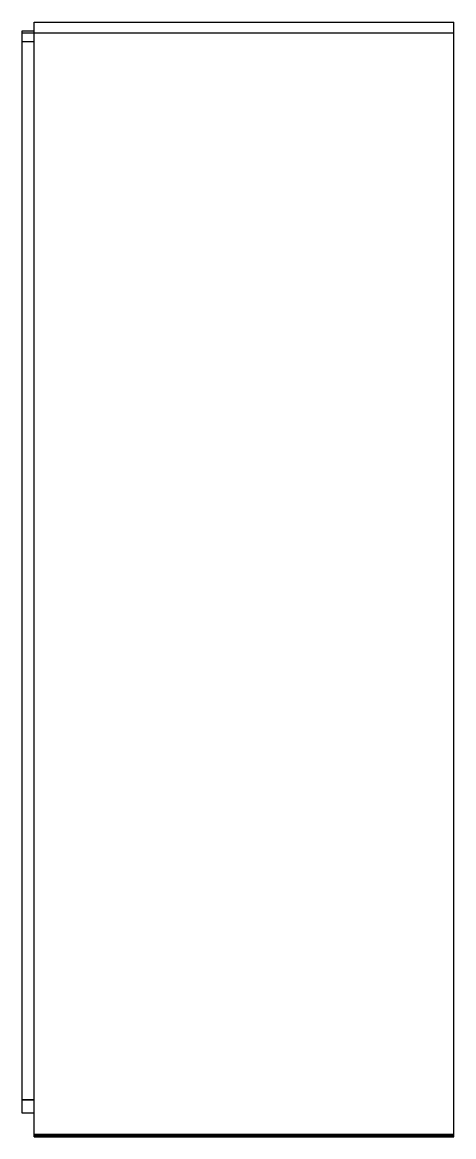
# Paper-space layout '_Front' of a CAD drawing. Header units: millimetres. Extents: x 36 to 72, y -290.5 to -197.5.
import ezdxf

# ---------------------------------------------------------------- set-up
doc = ezdxf.new("R2010")
doc.units = ezdxf.units.MM

psp = doc.layouts.new('_Front')

# ---------------------------------------------------------------- linework, layer by layer
at = {"color": 7, "linetype": 'Continuous', "lineweight": 25}
for p, q in [((36, -288.589), (36, -198.173)), ((36, -198.173), (37, -198.173)), ((37, -197.472), (72, -197.472)), ((37, -290.549), (37, -197.472)), ((72, -290.549), (72, -197.472)), ((72, -198.383), (36, -198.383)), ((36, -199.09), (37, -199.09)), ((37, -287.478), (36, -287.478)), ((37, -287.5), (36, -287.5)), ((37, -288.589), (36, -288.589)), ((72, -290.36), (37, -290.36)), ((72, -290.382), (37, -290.382)), ((72, -290.405), (37, -290.405)), ((37, -290.427), (72, -290.427)), ((72, -290.449), (37, -290.449)), ((72, -290.471), (37, -290.471)), ((37, -290.493), (72, -290.493)), ((72, -290.505), (37, -290.505)), ((72, -290.527), (37, -290.527)), ((37, -290.549), (72, -290.549))]:
    psp.add_line(p, q, dxfattribs=at)

doc.saveas('drawing.dxf')
